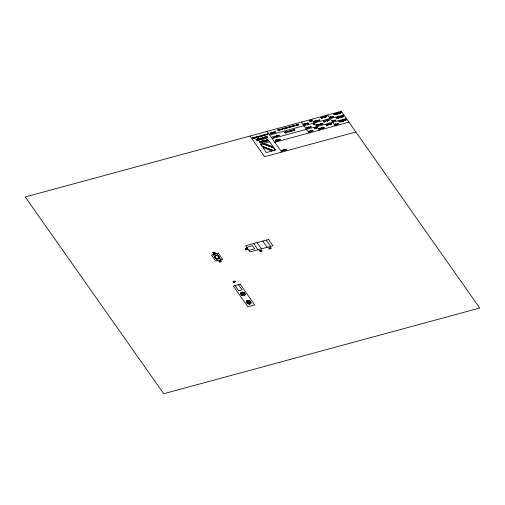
<?xml version="1.0" encoding="UTF-8"?>
<svg xmlns="http://www.w3.org/2000/svg" width="505" height="505" viewBox="0 0 505 505"><rect width="100%" height="100%" fill="white"/><g stroke="black" fill="none" stroke-linecap="round" stroke-linejoin="round"><path stroke-width="0.76" d="M314.495 121.358L314.508 120.998L314.785 121.213M262.139 141.286L262.145 140.744L262.556 140.636L262.562 141.065A1.502 1.042 25.2 0 1 262.486 141.482L262.455 141.469M275.377 140.573L276.033 141.097M262.985 140.725L264.09 140.403L265.188 141.76L263.477 140.674M290.533 126.332L291.341 126.364M304.616 123.75L305.418 123.776M308.656 126.97L309.464 127.001M317.172 120.341L317.98 120.373M318.402 124.325L319.21 124.356M280.894 129.211L280.307 129.154L281.247 129.659M258.39 136.249C260.17 135.99 258.661 137.789 258.333 136.438M263.837 134.772C265.592 134.481 264.172 136.369 263.774 134.936M275.017 131.736C276.765 131.426 275.351 133.37 274.954 131.893M282.131 128.573C283.892 128.283 282.453 130.183 282.068 128.731M284.062 128.049C285.83 127.778 284.359 129.621 283.999 128.232M278.621 135.075C280.42 134.829 278.867 136.615 278.564 135.258M294.333 125.265C296.082 124.956 294.668 126.894 294.276 125.417M283.135 149.884C284.921 149.619 283.387 151.475 283.071 150.036M285.944 149.12C287.711 148.849 286.24 150.692 285.887 149.303M310.531 126.427C312.317 126.174 310.796 127.973 310.468 126.603M319.04 119.799C320.801 119.508 319.33 121.383 318.983 119.963M309.742 130.953C311.522 130.7 310.007 132.512 309.685 131.148M326.009 116.062C327.795 115.79 326.274 117.621 325.952 116.238M322.203 123.258C323.983 122.993 322.474 124.804 322.146 123.435M328.566 119.685C330.358 119.439 328.824 121.225 328.502 119.862M320.707 127.98C322.461 127.67 321.01 129.577 320.643 128.144M323.516 127.216C325.239 126.888 323.875 128.844 323.459 127.386M331.116 123.308C332.883 123.037 331.419 124.874 331.059 123.498M260.22 136.596L259.292 136.104L259.886 136.142M261.079 136.375L260.17 135.864L260.763 135.902M263.831 135.611L262.89 135.113L263.484 135.17M306.472 124.053L305.538 123.561L306.131 123.605M325.561 117.027L324.627 116.535L325.22 116.573M328.092 120.67L327.177 120.158L327.77 120.203M330.661 124.28L329.727 123.82L330.32 123.826M286.392 131.71C288.589 132.493 286.133 132.802 286.834 131.837M340.376 112.135C342.617 112.969 340.073 113.234 340.806 112.255M342.933 115.759C345.155 116.485 342.649 116.983 343.356 115.885M345.483 119.388C347.686 120.146 345.224 120.556 345.9 119.502M291.454 126.906L289.965 126.799M305.569 124.299L304.831 124.154M309.603 127.525L308.877 127.386M318.112 120.903L317.392 120.764M319.324 124.899L318.63 124.76M263.092 137.966C261.306 137.215 262.436 139.797 263.541 138.616M264.803 137.499C262.991 136.798 264.178 139.317 265.251 138.155M276.109 140.415L275.648 140.384M296.713 124.565C295.829 125.941 300.185 125.202 297.009 124.602M271.867 132.537L271.829 133.055L272.435 133.32M315.17 122.021L314.489 122.229L313.763 121.2L314.344 121.553M288.898 126.686C288.09 128.131 292.281 127.203 289.207 126.73M282.055 129.463L281.601 129.305M274.329 137.114L273.88 136.943M276.607 136.495L276.159 136.325M307.255 123.87L306.832 123.693M308.599 123.504L308.151 123.34M322.569 117.867L322.146 117.69M318.933 120.708L318.51 120.525M310.455 127.311L309.994 127.153M331.854 117.198L331.406 117.027M333.268 116.806L332.814 116.649M325.157 121.478L324.696 121.314M312.911 130.965L312.456 130.801M334.405 120.821L333.956 120.657M335.812 120.436L335.364 120.272M327.707 125.101L327.253 124.937M336.93 124.457L336.507 124.28M338.363 124.066L337.914 123.895M286.985 127.506C284.738 127.298 288.866 128.706 286.72 127.677M290.23 126.629C289.346 125.511 290.217 128.194 290.558 126.704M291.991 126.149C290.47 125.486 293.285 127.481 291.726 126.319M315.549 120.998C313.321 120.739 317.418 122.223 315.278 121.156M277.599 139.917C275.408 139.626 279.416 141.16 277.333 140.087M307.741 127.43C305.5 127.247 309.628 128.592 307.476 127.601M279.972 139.273C277.75 139.033 281.809 140.478 279.707 139.443M318.099 124.621C315.884 124.249 319.943 125.941 317.828 124.779M319.861 124.142C317.639 123.889 321.71 125.36 319.596 124.312M322.575 127.721C320.322 127.456 324.444 128.964 322.31 127.891M285.003 149.625C282.781 149.316 286.859 150.9 284.725 149.789M320.17 129.312L319.589 129.476L318.863 128.447L319.539 128.731A1.667 1.161 25.2 0 1 319.741 128.687M282.604 151.21L282.017 151.38L281.291 150.351L281.967 150.635A1.667 1.161 25.2 0 1 282.169 150.591M285.18 132.903L285.495 133.175L285.742 132.809M289.573 131.71L289.895 131.982L290.135 131.616M338.287 113.568L338.602 113.84L338.849 113.473M343.387 120.821L343.709 121.093L343.949 120.72M266.053 141.211L265.403 140.87L265.851 140.769M337.151 113.827C337.921 113.076 335.724 112.975 336.658 113.48M339.701 117.45C340.496 116.724 338.293 116.605 339.209 117.109M330.769 117.608L330.264 116.926M317.342 125.562L316.837 124.886M333.319 121.232L332.814 120.556M335.869 124.855L335.364 124.179M342.232 121.08C343.078 120.316 340.824 120.24 341.759 120.733M319.867 129.198L319.722 128.889M282.295 151.102L282.15 150.793M314.823 121.932L314.413 121.73L314.729 121.648M337.529 112.905L338.432 112.88L337.99 113M286.808 127.797L287.143 127.708M290.053 126.919L290.388 126.831M291.814 126.439L292.149 126.351M335.156 114.78L334.386 113.758L334.91 114.502A0.947 0.656 25.2 0 0 334.518 114.427L334.645 114.603M340.427 113.347L339.657 112.325L340.181 113.07A0.947 0.656 25.2 0 0 339.796 113L339.922 113.177A0.675 0.467 25.2 0 1 340.433 113.347M330.169 116.75L329.74 116.863L330.459 117.892L330.882 117.785M256.969 136.804C257.746 136.299 255.669 136.893 257.228 137.19M315.373 121.288L315.707 121.194M269.676 135.005L343.836 114.894M340.54 116.623L340.982 116.504L340.08 116.529A1.351 0.941 25.2 0 0 340.717 116.87L340.85 116.933M284.422 132.234L285.325 132.215L284.883 132.335M285.691 131.893L285.476 131.95A1.9 1.319 25.2 0 0 286.411 132.682L285.912 132.821L286.689 132.663A1.742 1.212 25.2 0 1 285.71 131.887M289.277 131.142L289.718 131.022L288.822 131.047A1.351 0.941 25.2 0 0 289.46 131.388L289.586 131.452M316.742 124.703L316.313 124.823L317.039 125.852L317.456 125.739M332.719 120.373L332.29 120.493L333.01 121.522L333.433 121.408A0.789 0.549 25.2 0 0 333.603 121.383M307.564 127.721L307.898 127.632M317.923 124.912L318.257 124.817M319.684 124.432L320.018 124.344M272.227 138.629L346.386 118.517M261.906 141.577L261.034 141.046L262.12 142.587L263.282 142.145L262.543 141.463M343.091 120.247L343.533 120.127L342.63 120.152A1.351 0.941 25.2 0 0 343.267 120.493L343.4 120.556M262.556 142.164L262.013 141.842L262.562 141.709M340.256 122.027L339.486 121.004L340.01 121.749A0.947 0.656 25.2 0 0 339.619 121.68L339.745 121.856A0.675 0.467 25.2 0 1 340.256 122.027M335.269 123.996L334.84 124.116L335.56 125.145L335.983 125.032A0.789 0.549 25.2 0 0 336.153 125.006M277.422 140.213L277.756 140.119M279.795 139.569L280.13 139.475M322.398 128.011L322.733 127.923M274.777 142.252L348.936 122.141M284.826 149.916L285.161 149.827M355.861 131.982L264.588 156.733L250.013 136.022M246.781 247.267L252.487 245.72L254.671 248.826L248.965 250.373M257.19 137.24L257.689 137.297L256.849 136.83M322.947 116.832C324.841 117.375 321.887 118.763 322.783 117.034M294.144 126.193C294.074 126.704 292.654 124.691 293.714 125.915M266.905 133.882C268.799 134.431 265.864 135.82 266.741 134.077M325.498 120.461C327.398 121.017 324.444 122.368 325.334 120.657M261.931 136.167C261.659 136.703 260.63 135.106 261.464 135.889M322.07 124.173C321.748 124.779 320.763 123.075 321.584 123.902M278.489 135.99C278.103 136.546 277.239 134.942 278.002 135.725M328.048 124.085C329.942 124.64 327.019 126.035 327.884 124.28M311.97 131.231C311.648 131.83 310.663 130.126 311.484 130.959M298.354 125.057C298.045 125.373 296.946 123.807 297.918 124.792M293.241 126.446C292.799 126.755 291.884 125.234 292.774 126.199M285.836 128.453C285.451 128.769 284.479 127.235 285.388 128.201M280.237 129.968C279.776 130.29 278.893 128.769 279.77 129.722M265.573 135.176C265.194 135.504 264.216 133.932 265.138 134.917M292.938 130.839C292.496 131.155 291.581 129.596 292.483 130.58M294.32 130.467C293.979 130.763 292.938 129.23 293.885 130.202M321.085 124.438C320.801 124.76 319.684 123.233 320.637 124.192M275.187 136.887C274.821 137.196 273.83 135.668 274.745 136.628M277.51 136.262L277.043 136.363L276.513 135.618L277.062 136.009M278.823 140.22C278.425 140.529 277.472 139.008 278.375 139.967M277.75 130.132C276.267 128.592 281.159 131.597 277.977 129.993M333.578 114.326L333.578 113.96L334.159 114.256M336.128 117.949L336.128 117.583L336.709 117.88M295.93 125.152L295.924 124.785L296.511 125.082M338.678 121.572L338.678 121.206L339.259 121.503M214.379 252.399L214.379 252.027L214.96 252.33M246.8 248.845L246.793 248.479L247.381 248.776M270.44 247.987L270.44 247.614L271.021 247.911M261.293 250.524L261.293 250.158L261.874 250.455M220.578 261.016L220.578 260.643L221.158 260.94M234.636 281.373L234.629 281.007L235.216 281.304M243.233 293.594L243.233 293.222L243.814 293.525M249.116 301.864L249.116 301.491L249.704 301.794M314.71 121.478L315.234 121.73M261.098 142.296L261.489 142.258M336.911 113.694L336.595 113.726L337.087 114.231L337.662 114.079L336.961 113.84M339.436 117.318L339.638 117.861L340.212 117.703L339.512 117.469M342.024 120.941L341.696 120.973L342.188 121.484L342.762 121.326L342.062 121.093M334.083 114.502L334.436 114.742M336.633 118.126L336.987 118.366M339.183 121.749L339.537 121.995M296.435 125.328L296.788 125.568M270.951 248.163L271.305 248.403M261.805 250.701L262.152 250.947M247.305 249.022L247.658 249.268M214.884 252.576L215.237 252.816M221.089 261.192L221.436 261.432M235.141 281.55L235.494 281.79M243.738 293.771L244.092 294.011M249.628 302.041L249.981 302.28M338.287 113.12L338.647 113.278M285.161 132.449L285.54 132.613M338.299 113.309L338.167 113.259A1.351 0.941 25.2 0 1 337.498 112.931M285.192 132.645L285.06 132.594A1.351 0.941 25.2 0 1 284.391 132.266M324.147 117.318L323.465 116.718L324.027 117.116M326.722 120.954L326.015 120.341L326.577 120.745M329.247 124.565L328.566 123.965L329.127 124.369M320.593 128.762L319.911 128.163L320.473 128.567M308.656 127.683L307.974 127.083L308.536 127.487M271.658 133.402L270.977 132.802L271.538 133.2M268.105 134.368L267.423 133.762L267.985 134.166M283.046 150.679L282.339 150.067L282.901 150.471M316.408 120.916L317.052 121.194L316.01 120.588L316.212 121.427L316.275 120.802M274.581 132.26L275.225 132.537L274.379 131.881L274.379 132.771L274.449 132.146M339.101 112.773L339.455 113.265M341.651 116.396L342.005 116.889M344.202 120.02L344.555 120.512M336.021 113.606L336.374 114.098M338.571 117.229L338.924 117.722M341.121 120.853L341.475 121.345M291.265 130.675L291.625 131.167M339.221 113.347L338.874 112.868M341.778 116.983L341.43 116.504M344.322 120.6L343.981 120.127M336.122 114.162L335.8 113.713M338.672 117.785L338.35 117.337M341.241 121.434L340.907 120.973M291.398 131.262L291.044 130.77M321.584 127.525L322.234 128.421L321.502 127.752M284.012 149.429L284.662 150.326L283.924 149.644M278.968 129.722L279.536 130.138L278.88 129.558M273.268 132.499L273.83 132.916L273.18 132.335M340.837 117.192L341.178 117.463L341.386 117.084M298.398 124.647L297.874 124.274L298.202 124.741M294.364 130.056L293.841 129.684L294.169 130.157M292.963 130.435L292.439 130.063L292.767 130.536M275.231 136.476L274.707 136.104L275.036 136.577M265.605 134.747L265.093 134.393L265.422 134.867M283.955 129.021L283.381 128.201L284.163 128.945M333.117 116.245L333.351 116.598M335.667 119.868L335.901 120.222M338.217 123.491L338.457 123.845M332.189 116.541L332.694 117.261L331.918 116.522M334.739 120.165L335.244 120.884L334.493 120.177M337.283 123.776L337.801 124.508L337.024 123.782M331.703 116.623L331.943 116.977M334.26 120.253L334.493 120.607M336.81 123.877L337.043 124.23M327.594 114.982L335.251 125.852M322.449 117.286L322.689 117.64M324.999 120.91L325.239 121.263M327.549 124.533L327.789 124.886M318.813 120.121L319.046 120.474M323.232 127.588L323.749 128.321L322.985 127.601M311.623 119.313L319.274 130.183M308.448 122.93L308.688 123.283M310.297 126.749L310.537 127.102M312.759 130.397L312.993 130.751M307.135 123.289L307.375 123.643M301.352 122.096L309.01 132.973M293.317 126.092L292.755 125.663L293.083 126.136M285.937 128.093L285.375 127.664L285.704 128.137M281.897 128.901L282.137 129.255M277.605 135.902L277.043 135.473L277.371 135.946M279.233 139.531L279.738 140.251L278.968 139.525M276.462 135.921L276.702 136.274M278.924 139.86L278.362 139.43L278.691 139.904M275.799 136.464L275.2 135.971L275.541 136.464M272.182 132.581L271.917 132.203L272.593 133.124M274.183 136.539L274.423 136.893M267.126 131.376L281.702 152.087M260.858 141.349L261.287 141.962L260.548 142.157L260.618 141.602A0.694 0.486 25.2 0 0 259.942 141.987A0.694 0.486 25.2 0 0 260.561 142.65A0.694 0.486 25.2 0 0 261.262 142.341M266.223 240.146L270.598 246.358M262.802 241.074L267.177 247.286M257.095 242.621L261.47 248.832M253.674 243.549L258.049 249.76M220.969 259.816L216.632 253.655L213.205 254.583L217.541 260.744M238.455 284.675L242.097 289.851L238.676 290.779L235.033 285.603M278.577 135.649L278.009 135.207L278.337 135.681M286.228 127.746L286.752 128.485L285.975 127.759M285.653 149.48L286.177 150.225L285.394 149.486M262.038 135.82L261.47 135.378L261.798 135.851M321.186 124.078L320.625 123.656L320.953 124.123M280.313 129.615L279.757 129.185L280.086 129.659M322.158 123.832L321.59 123.39L321.919 123.864M312.058 130.883L311.49 130.448L311.819 130.921M294.289 125.84L293.721 125.398L294.049 125.871M294.939 130.044L294.333 129.551L294.674 130.037M293.272 130.423L292.932 129.93L293.538 130.423M278.678 129.81L279.006 130.284L278.406 129.791M298.707 124.628L298.367 124.142L298.973 124.634M265.933 134.753L265.586 134.261L266.192 134.753M272.971 132.588L273.3 133.061L272.7 132.569M263.44 140.964L264.184 142.031L263.25 141.299A2.891 2.014 25.2 0 1 263.01 140.92L263.004 140.876M331.053 117.753A0.789 0.549 25.2 0 1 330.914 117.823M330.125 116.674A0.789 0.549 25.2 0 1 331.223 117.45M334.651 114.616A0.675 0.467 25.2 0 1 335.156 114.774M332.675 120.304A0.789 0.549 25.2 0 1 333.773 121.08M335.225 123.927A0.789 0.549 25.2 0 1 336.324 124.703M317.626 125.713A0.789 0.549 25.2 0 1 317.487 125.783M316.698 124.634A0.789 0.549 25.2 0 1 317.803 125.41M276.456 140.857A0.675 0.467 25.2 0 1 275.717 141.204A0.675 0.467 25.2 0 1 275.212 140.44A0.675 0.467 25.2 0 1 276.14 140.384M261.672 142.284A1.124 0.783 25.2 0 1 260.618 142.972A1.124 0.783 25.2 0 1 259.545 141.836A1.124 0.783 25.2 0 1 260.839 141.4M263.61 138.635A1.01 0.701 25.2 0 1 262.505 139.146A1.01 0.701 25.2 0 1 261.748 138.004A1.01 0.701 25.2 0 1 263.137 137.915M265.327 138.168A1.01 0.701 25.2 0 1 264.222 138.679A1.01 0.701 25.2 0 1 263.459 137.543A1.01 0.701 25.2 0 1 264.847 137.455M288.058 131.249L287.478 131.407L288.02 132.152L288.822 131.938L288.058 131.249M291.89 131.275C291.518 129.343 289.958 131.502 291.884 131.332M336.646 114.206C335.509 115.228 335.37 111.959 336.646 114.206M339.196 117.829C338.091 118.927 337.826 115.601 339.196 117.829M339.72 113.372C338.628 114.484 338.35 111.125 339.72 113.391M341.746 121.459C340.686 122.545 340.408 119.205 341.746 121.459M342.276 116.996C341.727 114.963 340.439 117.343 342.27 117.053M344.827 120.619C344.315 118.643 342.952 120.916 344.82 120.682M266.627 141.129L265.794 140.478A2.5 1.736 25.2 0 0 265.472 140.541L264.456 140.119L265.542 141.659L266.621 141.179M341.285 111.27L25.25 196.969L163.715 393.73L479.75 308.031L341.285 111.27M309.761 120.43L310.07 121.238A0.947 0.656 25.2 0 0 309.679 121.162L309.805 121.345A0.675 0.467 25.2 0 1 310.316 121.509L309.761 120.43M310.171 120.297L311.187 121.288L310.171 120.297M311.08 120.076L311.383 120.878A0.947 0.656 25.2 0 0 310.998 120.809L311.124 120.985A0.675 0.467 25.2 0 1 311.635 121.156L311.08 120.076M320.89 117.412L321.382 118.505L322.158 118.296L321.489 118.271L321.786 117.892L320.89 117.412M324.298 116.491L324.822 117.242L324.298 116.491M325.618 116.131L326.142 116.882L325.618 116.131M335.011 113.562L336.027 114.553L335.011 113.562M337.207 112.969L338.224 113.953L337.207 112.969M295.33 124.962L295.33 124.962M288.254 127.21L287.812 127.329L288.254 127.21M324.765 117.362L325.125 117.513L324.765 117.362M326.217 116.99L326.217 116.99M252.809 137.726L252.86 138.604L252.885 138.016L253.586 138.408L253.377 137.878L254.299 138.212L254.11 137.682L254.602 138.13L254.602 137.549L255.107 137.998L255.524 137.884L255.334 137.347L256.035 137.745L255.827 137.215C257.481 138.623 255.038 135.914 255.745 137.505L255.05 137.12L255.309 137.941L254.526 137.259L254.52 137.833L253.819 137.455L254.084 138.269L252.809 137.726M256.325 136.773L256.325 136.773M257.556 136.438L258.087 137.19L257.556 136.438M257.998 136.318L258.718 137.347L257.998 136.318M262.12 135.201L262.65 135.952L262.12 135.201M262.55 135.088L262.55 135.088M266.236 134.084L266.236 134.084M269.973 133.074L271.135 133.983L270.844 132.834L269.973 133.074M273.742 132.051L274.265 132.796L273.742 132.051M276.065 131.42L276.065 131.42M304.357 123.75L303.492 123.984L304.218 125.013L305.058 124.785L304.332 124.773L304.61 124.217L303.852 124.091L304.357 123.75M307.406 122.923L308.126 123.952L307.406 122.923M308.763 122.551L308.763 122.551M316.881 120.354L317.411 121.099L316.881 120.354M320.088 119.483L320.088 119.483M333.426 115.866L333.426 115.866M270.718 133.358L270.838 133.781L270.718 133.358M276.45 131.969L276.45 131.969M309.148 123.106L309.148 123.106M320.473 120.032L320.473 120.032M333.811 116.415L333.811 116.415M258.162 137.297L258.162 137.297M262.726 136.06L262.726 136.06M274.341 132.91L274.341 132.91M317.487 121.206L317.487 121.206M337.561 117.185L338.577 118.176L337.561 117.185M339.758 116.592L340.774 117.583L339.758 116.592M257.178 139.008L255.801 139.38L257.582 140.428L256.811 140.636L256.995 140.895L258.232 140.56L256.401 139.525L257.354 139.266L257.178 139.008M257.733 138.856L257.386 138.951L258.819 140.403L257.733 138.856M259.254 138.446L258.049 138.774L259.122 140.295L259.475 140.201L258.585 138.938L259.437 138.705L259.254 138.446M265.106 136.861L264.759 136.956L265.845 138.496L266.192 138.402L265.769 137.796L266.444 137.612L267.221 138.124L266.135 136.584L265.781 136.672L266.261 137.354L265.586 137.537L265.106 136.861M266.81 136.394L266.463 136.489L267.896 137.941L266.81 136.394M313.075 123.851L314.236 124.76L313.946 123.611L313.075 123.851M323.44 121.042L323.932 122.134L324.709 121.92L324.046 121.894L324.216 121.345L323.44 121.042M326.849 120.114L327.373 120.865L326.849 120.114M328.168 119.761L328.692 120.506L328.168 119.761M337.151 117.324L337.46 118.126A0.947 0.656 25.2 0 0 337.069 118.05L337.195 118.233A0.675 0.467 25.2 0 1 337.706 118.404L337.151 117.324M342.428 115.891L342.731 116.693A0.947 0.656 25.2 0 0 342.346 116.623L342.472 116.8A0.675 0.467 25.2 0 1 342.983 116.971L342.428 115.891M313.82 124.135L313.94 124.558L313.82 124.135M290.287 130.65L290.59 131.452A0.947 0.656 25.2 0 0 290.205 131.376L290.331 131.559A0.675 0.467 25.2 0 1 290.842 131.729L290.287 130.65M327.316 120.985L327.676 121.137L327.316 120.985M328.768 120.613L328.768 120.613M272.877 136.602L273.243 137.524C272.144 138.042 274.846 137.31 273.476 137.461L272.877 136.602M279.669 134.759L279.669 134.759M306.579 127.462L306.655 128.668L306.649 127.765L307.709 128.384L306.579 127.462M311.572 126.105L311.572 126.105M323.25 122.942L323.25 122.942M335.976 119.489L335.976 119.489M280.06 135.308L280.06 135.308M311.964 126.66L311.964 126.66M323.636 123.491L323.636 123.491M336.362 120.038L336.362 120.038M314.861 127.683L315.17 128.485A0.947 0.656 25.2 0 0 314.779 128.415L314.905 128.592A0.675 0.467 25.2 0 1 315.417 128.762L314.861 127.683M315.272 127.55L316.288 128.535L315.272 127.55M316.18 127.323L316.483 128.131A0.947 0.656 25.2 0 0 316.098 128.055L316.225 128.232A0.675 0.467 25.2 0 1 316.736 128.403L316.18 127.323M325.99 124.666L326.483 125.758L327.259 125.549L326.596 125.524L326.893 125.145L325.99 124.666M329.399 123.738L329.923 124.489L329.399 123.738M330.718 123.384L331.242 124.129L330.718 123.384M340.111 120.815L341.127 121.8L340.111 120.815M342.308 120.215L343.324 121.206L342.308 120.215M344.978 119.515L345.281 120.316A0.947 0.656 25.2 0 0 344.896 120.247L345.022 120.424A0.675 0.467 25.2 0 1 345.534 120.594L344.978 119.515M329.866 124.609L330.226 124.767L329.866 124.609M331.318 124.243L331.318 124.243M262.846 143.635L260.567 144.26L262.019 146.33L273.243 150.686L275.522 150.067L274.064 147.997L262.846 143.635M269.695 141.779L263.989 143.325L273.338 146.961L269.695 141.779M276.298 139.992L277.024 141.021L276.298 139.992M276.734 139.872L277.264 140.617L276.734 139.872M308.826 131.167L309.319 132.26L310.095 132.051L309.432 132.026L309.729 131.647L308.826 131.167M310.745 130.65L311.471 131.679L310.745 130.65M313.068 130.019L313.068 130.019M324.563 126.9L324.563 126.9M338.527 123.113L338.527 123.113M263.029 143.9L261.034 144.436L262.31 146.248L273.06 150.427L275.055 149.884L273.779 148.072L263.029 143.9M313.453 130.568L313.453 130.568M324.949 127.449L324.949 127.449M338.918 123.662L338.918 123.662M277.34 140.731L277.34 140.731M322.31 128.529L322.31 128.529M272.1 150.995L266.394 152.542L262.752 147.365L272.1 150.995M286.991 148.805L286.991 148.805M287.377 149.354L287.377 149.354M284.738 150.439L284.738 150.439M212.895 252.45L213.4 253.535L213.748 253.441L213.47 252.683L214.524 253.232L213.798 252.203L214.145 253.074L213.135 252.386L213.47 253.257L212.895 252.45M218.305 253.138L211.462 255L215.831 261.211L222.68 259.355L218.305 253.138M268.509 239.528L245.689 245.714L250.057 251.926L272.877 245.739L268.509 239.528M245.316 248.896L245.821 249.988L246.169 249.893L245.891 249.135L246.939 249.685L246.219 248.656L246.566 249.527L245.556 248.832L245.891 249.71L245.316 248.896M219.094 261.066L219.599 262.152L219.946 262.057L219.669 261.3L220.723 261.849L219.997 260.82L220.344 261.691L219.334 261.003L219.669 261.874L219.094 261.066M268.963 248.037L269.468 249.123L269.815 249.028L269.531 248.271L270.585 248.82L269.866 247.791L270.213 248.662L269.197 247.974L269.537 248.845L268.963 248.037M259.81 250.581L260.321 251.667L260.668 251.572L260.384 250.815L261.439 251.364L260.713 250.335L261.06 251.206L260.05 250.512L260.384 251.389L259.81 250.581M233.152 281.424L233.657 282.516L234.004 282.421L233.72 281.657L234.774 282.207L234.055 281.178L234.402 282.049L233.392 281.361L233.727 282.232L233.152 281.424M240.165 284.208L233.323 286.064L247.898 306.775L254.741 304.919L240.165 284.208M241.75 293.645L242.255 294.731L242.602 294.636L242.324 293.878L243.378 294.428L242.652 293.399L243 294.27L241.99 293.582L242.324 294.453L241.75 293.645M247.639 301.914L248.144 303L248.492 302.905L248.207 302.148L249.262 302.697L248.542 301.668L248.889 302.539L247.873 301.851L248.214 302.722L247.639 301.914M266.539 140.617A1.105 0.77 25.2 0 0 268.332 140.769A1.105 0.77 25.2 0 0 267.164 139.437A1.105 0.77 25.2 0 0 266.539 140.617M266.798 140.485A0.72 0.505 25.2 0 0 267.972 140.579A0.72 0.505 25.2 0 0 267.202 139.715A0.72 0.505 25.2 0 0 266.798 140.485M260.006 139.304A1.105 0.77 25.2 0 0 261.798 139.456A1.105 0.77 25.2 0 0 260.63 138.124A1.105 0.77 25.2 0 0 260.006 139.304M260.264 139.172A0.72 0.505 25.2 0 0 261.439 139.273A0.72 0.505 25.2 0 0 260.668 138.402A0.72 0.505 25.2 0 0 260.264 139.172M247.04 302.931A2.348 1.635 25.2 0 0 250.859 303.284A2.348 1.635 25.2 0 0 248.403 300.45A2.348 1.635 25.2 0 0 247.04 302.931M247.147 302.893A2.203 1.534 25.2 0 0 250.732 303.221A2.272 1.584 25.2 0 0 248.416 300.507A2.272 1.584 25.2 0 0 247.096 302.912A2.272 1.584 25.2 0 0 250.796 303.252A2.203 1.534 25.2 0 0 248.428 300.557A2.203 1.534 25.2 0 0 247.147 302.893M241.264 294.63A2.272 1.584 25.2 0 0 244.969 294.97A2.272 1.584 25.2 0 0 242.583 292.218A2.348 1.635 25.2 0 0 241.213 294.649A2.348 1.635 25.2 0 0 245.032 295.002A2.348 1.635 25.2 0 0 242.577 292.168A2.272 1.584 25.2 0 0 241.264 294.63A2.203 1.534 25.2 0 0 244.906 294.939A2.203 1.534 25.2 0 0 242.596 292.275A2.203 1.534 25.2 0 0 241.321 294.604M215.395 257.866A2.272 1.584 25.2 0 0 219.094 258.207A2.272 1.584 25.2 0 0 216.714 255.454A2.348 1.635 25.2 0 0 215.345 257.885A2.348 1.635 25.2 0 0 219.157 258.238A2.348 1.635 25.2 0 0 216.702 255.404A2.272 1.584 25.2 0 0 215.395 257.866M215.496 257.821A2.134 1.483 25.2 0 0 218.968 258.143A2.134 1.483 25.2 0 0 216.74 255.568A2.134 1.483 25.2 0 0 215.496 257.821"/></g></svg>
